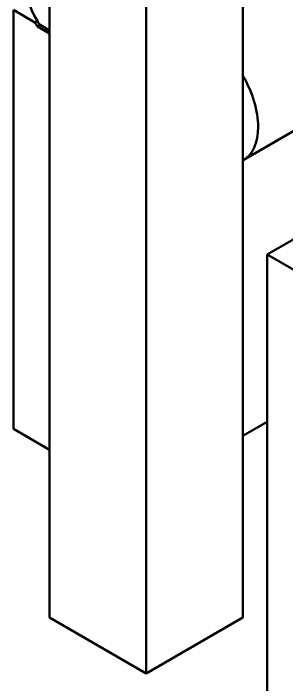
# Model space of a CAD drawing. Header units: millimetres. Extents: x 0 to 420, y 0 to 297.
# Drawn here: x 275.95 to 287.37, y 82.07 to 110.09 of the extents above; entities that cross this region are included whole.
import ezdxf

# ---------------------------------------------------------------- set-up
doc = ezdxf.new("R2010")
doc.units = ezdxf.units.MM
doc.header["$LTSCALE"] = 0.75
doc.layers.add('Visible', color=7, linetype='Continuous', lineweight=50)

msp = doc.modelspace()

# ---------------------------------------------------------------- linework, layer by layer
at = {"layer": 'Visible', "extrusion": (0, 0.816497, 0.57735)}
for p, q in [((277.465, 84.866), (277.465, 122.775)), ((285.546, 84.866), (285.546, 122.775)), ((281.506, 82.533), (281.506, 120.442)), ((275.95, 92.74), (275.95, 110.236)), ((275.95, 110.236), (276.85, 109.716)), ((276.85, 109.716), (276.951, 109.775)), ((276.962, 109.549), (277.063, 109.607)), ((277.063, 109.607), (277.465, 109.375)), ((276.962, 109.549), (277.465, 109.258)), ((285.555, 103.96), (288.231, 105.505)), ((286.567, 100.024), (293.133, 103.815)), ((286.567, 79.611), (286.567, 100.024)), ((286.567, 100.024), (290.607, 97.691)), ((286.567, 93.037), (285.546, 92.448)), ((277.465, 91.865), (275.95, 92.74)), ((281.506, 82.533), (277.465, 84.866)), ((285.546, 84.866), (281.506, 82.533))]:
    msp.add_line(p, q, dxfattribs=at)
at = {"layer": 'Visible', "extrusion": (3e-16, 1e-16, -1)}
msp.add_ellipse((277.87, 110.449), major_axis=(-0.983, 1.703), ratio=0.57735, start_param=4.649178, end_param=6.773146, dxfattribs=at)
at = {"layer": 'Visible', "extrusion": (5e-16, 3e-16, -1)}
for centre in [(277.769, 110.391), (277.87, 110.449)]:
    msp.add_ellipse(centre, major_axis=(-0.983, 1.703), ratio=0.57735, start_param=4.546028, end_param=4.649178, dxfattribs=at)
at = {"layer": 'Visible', "extrusion": (3e-16, 2e-16, -1)}
msp.add_ellipse((284.033, 106.595), major_axis=(-1.521, 2.635), ratio=0.57735, start_param=1.565377, end_param=3.147012, dxfattribs=at)

doc.saveas('drawing.dxf')
